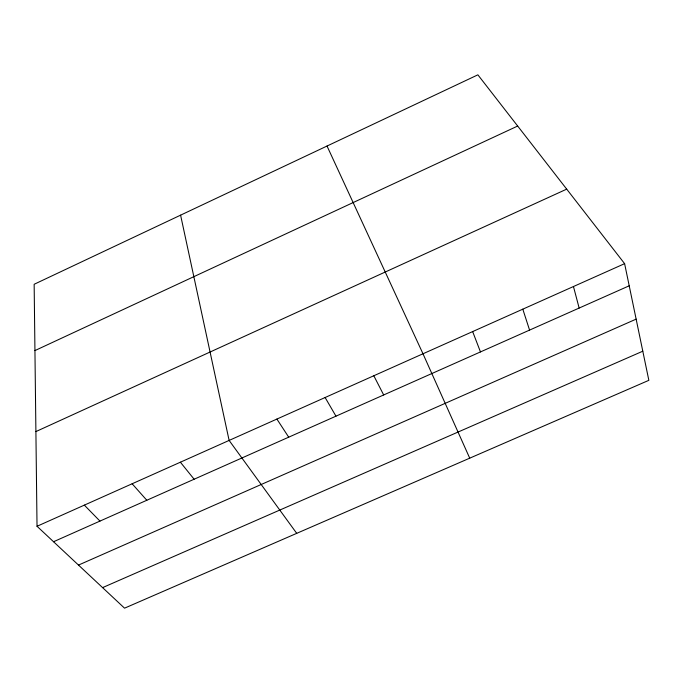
<?xml version="1.0" encoding="UTF-8"?>
<svg xmlns="http://www.w3.org/2000/svg" width="683" height="683" viewBox="0 0 683 683"><rect width="100%" height="100%" fill="white"/><g stroke="black" fill="none" stroke-linecap="round" stroke-linejoin="round"><path stroke-width="1.02" d="M34.935 350.584L517.671 126.039M35.9 431.579L566.702 189.14M37.027 526.277L624.612 263.664L648.85 380.32L124.545 608.169L37.027 526.277L34.15 284.282L477.878 74.831L624.612 263.664M53.539 541.73L629.205 285.801M78.494 565.08L636.138 319.132M102.587 587.619L642.797 351.199M84.342 505.13L99.957 521.095M132.135 483.769L146.819 500.263M180.389 462.203L194.126 479.227M296.721 533.346L229.121 440.424L180.594 215.162M276.888 419.072L288.713 437.18M325.117 397.523L335.968 416.169M373.814 375.752L383.675 394.962M327.029 146.042L422.99 353.777L469.725 458.165M472.653 331.579L480.473 351.924M522.802 309.168L529.573 330.094M573.455 286.527L579.15 308.059"/></g></svg>
